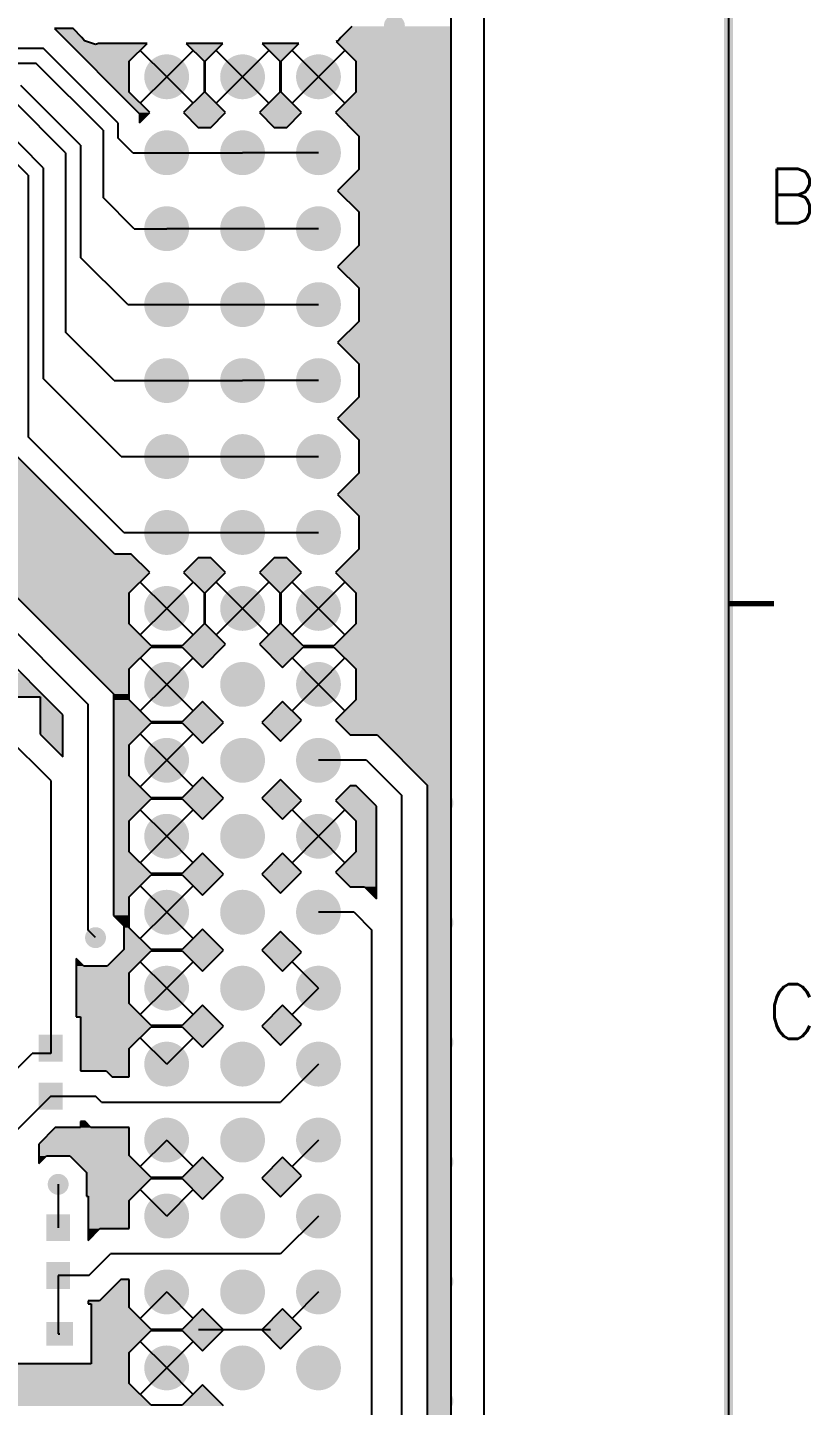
# Model space of a CAD drawing. Extents: x 295 to 953, y 10 to 290.
# Drawn here: x 843.3 to 886.4, y 150.8 to 226.8 of the extents above; entities that cross this region are included whole.
import ezdxf
from ezdxf.enums import TextEntityAlignment as Align

# ---------------------------------------------------------------- set-up
doc = ezdxf.new("R2010")
doc.units = 0
doc.header["$LTSCALE"] = 5
doc.header["$MEASUREMENT"] = 0
doc.layers.get('0').update_dxf_attribs({"linetype": 'CONTINUOUS', "lineweight": 25})
for name, color, linetype in [('16_COMP_GBR', 1, 'CONTINUOUS'), ('문자', 4, 'CONTINUOUS'), ('테두리', 3, 'CONTINUOUS')]:
    doc.layers.add(name, color=color, linetype=linetype)
doc.styles.get("Standard").update_dxf_attribs({"font": 'simplex.shx'})

# ---------------------------------------------------------------- blocks, each defined once
blk = doc.blocks.new('C')
at = {"layer": '테두리'}
blk.add_line((405, 285), (405, 15), dxfattribs=at)
for points, const_width in [([(15, 285), (15, 15), (405, 15), (405, 285), (15, 285)], 0.5), ([(407.5, 195), (405, 195)], 0.3)]:
    blk.add_lwpolyline(points, dxfattribs=dict(at, const_width=const_width))
at = {"layer": '문자'}
for s, p in [('B', (408.5, 217.5)), ('C', (408.5, 172.5))]:
    blk.add_text(s, height=3, dxfattribs=at).set_placement(p, align=Align.MIDDLE)

msp = doc.modelspace()

# ---------------------------------------------------------------- linework, layer by layer
for points, const_width in [([(863.239, 226.9, 1), (863.816, 226.9, 1)], 0.577), ([(850.336, 224.079, 1), (851.573, 224.079, 1)], 1.238), ([(854.527, 224.079, 1), (855.764, 224.079, 1)], 1.238), ([(858.718, 224.079, 1), (859.955, 224.079, 1)], 1.238), ([(864.889, 223.6, 1), (865.466, 223.6, 1)], 0.577), ([(850.336, 219.888, 1), (851.573, 219.888, 1)], 1.238), ([(854.527, 219.888, 1), (855.764, 219.888, 1)], 1.238), ([(858.718, 219.888, 1), (859.955, 219.888, 1)], 1.238), ([(863.239, 220.3, 1), (863.816, 220.3, 1)], 0.577), ([(864.889, 217, 1), (865.466, 217, 1)], 0.577), ([(850.336, 215.697, 1), (851.573, 215.697, 1)], 1.238), ([(854.527, 215.697, 1), (855.764, 215.697, 1)], 1.238), ([(858.718, 215.697, 1), (859.955, 215.697, 1)], 1.238), ([(863.239, 213.7, 1), (863.816, 213.7, 1)], 0.577), ([(850.336, 211.506, 1), (851.573, 211.506, 1)], 1.238), ([(854.527, 211.506, 1), (855.764, 211.506, 1)], 1.238), ([(858.718, 211.506, 1), (859.955, 211.506, 1)], 1.238), ([(864.889, 210.4, 1), (865.466, 210.4, 1)], 0.577), ([(850.336, 207.315, 1), (851.573, 207.315, 1)], 1.238), ([(854.527, 207.315, 1), (855.764, 207.315, 1)], 1.238), ([(858.718, 207.315, 1), (859.955, 207.315, 1)], 1.238), ([(863.239, 207.1, 1), (863.816, 207.1, 1)], 0.577), ([(850.336, 203.124, 1), (851.573, 203.124, 1)], 1.238), ([(854.527, 203.124, 1), (855.764, 203.124, 1)], 1.238), ([(858.718, 203.124, 1), (859.955, 203.124, 1)], 1.238), ([(864.889, 203.8, 1), (865.466, 203.8, 1)], 0.577), ([(863.239, 200.5, 1), (863.816, 200.5, 1)], 0.577), ([(850.336, 198.933, 1), (851.573, 198.933, 1)], 1.238), ([(854.527, 198.933, 1), (855.764, 198.933, 1)], 1.238), ([(858.718, 198.933, 1), (859.955, 198.933, 1)], 1.238), ([(847.564, 197.2, 1), (848.141, 197.2, 1)], 0.577), ([(864.889, 197.2, 1), (865.466, 197.2, 1)], 0.577), ([(843.851, 195.55, 1), (844.429, 195.55, 1)], 0.577), ([(850.336, 194.742, 1), (851.573, 194.742, 1)], 1.238), ([(854.527, 194.742, 1), (855.764, 194.742, 1)], 1.238), ([(858.718, 194.742, 1), (859.955, 194.742, 1)], 1.238), ([(863.239, 193.9, 1), (863.816, 193.9, 1)], 0.577), ([(850.336, 190.551, 1), (851.573, 190.551, 1)], 1.238), ([(854.527, 190.551, 1), (855.764, 190.551, 1)], 1.238), ([(858.718, 190.551, 1), (859.955, 190.551, 1)], 1.238), ([(864.889, 190.6, 1), (865.466, 190.6, 1)], 0.577), ([(850.336, 186.36, 1), (851.573, 186.36, 1)], 1.238), ([(854.527, 186.36, 1), (855.764, 186.36, 1)], 1.238), ([(858.718, 186.36, 1), (859.955, 186.36, 1)], 1.238), ([(865.92, 184, 1), (866.498, 184, 1)], 0.577), ([(850.336, 182.169, 1), (851.573, 182.169, 1)], 1.238), ([(854.527, 182.169, 1), (855.764, 182.169, 1)], 1.238), ([(858.718, 182.169, 1), (859.955, 182.169, 1)], 1.238), ([(850.336, 177.978, 1), (851.573, 177.978, 1)], 1.238), ([(854.527, 177.978, 1), (855.764, 177.978, 1)], 1.238), ([(858.718, 177.978, 1), (859.955, 177.978, 1)], 1.238), ([(865.92, 177.4, 1), (866.498, 177.4, 1)], 0.577), ([(846.739, 176.575, 1), (847.316, 176.575, 1)], 0.577), ([(850.336, 173.787, 1), (851.573, 173.787, 1)], 1.238), ([(854.527, 173.787, 1), (855.764, 173.787, 1)], 1.238), ([(858.718, 173.787, 1), (859.955, 173.787, 1)], 1.238), ([(865.92, 170.8, 1), (866.498, 170.8, 1)], 0.577), ([(850.336, 169.596, 1), (851.573, 169.596, 1)], 1.238), ([(854.527, 169.596, 1), (855.764, 169.596, 1)], 1.238), ([(858.718, 169.596, 1), (859.955, 169.596, 1)], 1.238), ([(850.336, 165.405, 1), (851.573, 165.405, 1)], 1.238), ([(854.527, 165.405, 1), (855.764, 165.405, 1)], 1.238), ([(858.718, 165.405, 1), (859.955, 165.405, 1)], 1.238), ([(865.92, 164.2, 1), (866.498, 164.2, 1)], 0.577), ([(844.676, 162.963, 1), (845.254, 162.963, 1)], 0.577), ([(850.336, 161.214, 1), (851.573, 161.214, 1)], 1.238), ([(854.527, 161.214, 1), (855.764, 161.214, 1)], 1.238), ([(858.718, 161.214, 1), (859.955, 161.214, 1)], 1.238), ([(850.336, 157.023, 1), (851.573, 157.023, 1)], 1.238), ([(854.527, 157.023, 1), (855.764, 157.023, 1)], 1.238), ([(858.718, 157.023, 1), (859.955, 157.023, 1)], 1.238), ([(865.92, 157.6, 1), (866.498, 157.6, 1)], 0.577), ([(850.336, 152.832, 1), (851.573, 152.832, 1)], 1.238), ([(854.527, 152.832, 1), (855.764, 152.832, 1)], 1.238), ([(858.718, 152.832, 1), (859.955, 152.832, 1)], 1.238), ([(865.92, 151, 1), (866.498, 151, 1)], 0.577)]:
    msp.add_lwpolyline(points, format="xyb", close=True, dxfattribs=dict(const_width=const_width))
for points in [[(845.213, 171.213), (845.213, 169.728), (843.893, 171.213), (843.893, 169.728)], [(845.213, 168.573), (845.213, 167.088), (843.893, 168.573), (843.893, 167.088)], [(845.625, 161.313), (845.625, 159.828), (844.305, 161.313), (844.305, 159.828)], [(845.625, 158.673), (845.625, 157.188), (844.305, 158.673), (844.305, 157.188)], [(845.79, 155.373), (845.79, 154.053), (844.305, 155.373), (844.305, 154.053)]]:
    msp.add_solid(points)
at = {"layer": '16_COMP_GBR', "color": 7}
for p, q in [((868.478, 88.3), (868.478, 246.7)), ((866.663, 111.055), (866.663, 230.537)), ((845.792, 226.735), (844.759, 226.735)), ((844.759, 226.735), (849.461, 222.033)), ((846.274, 226.255), (845.792, 226.735)), ((861.173, 226.857), (860.569, 226.255)), ((846.415, 226.058), (846.274, 226.255)), ((847.028, 225.859), (846.415, 226.058)), ((847.184, 225.91), (847.028, 225.859)), ((849.869, 225.91), (847.184, 225.91)), ((848.892, 224.933), (849.869, 225.91)), ((852.04, 225.91), (853.017, 224.933)), ((854.06, 225.91), (852.04, 225.91)), ((853.083, 224.933), (854.06, 225.91)), ((856.231, 225.91), (857.208, 224.933)), ((858.251, 225.91), (856.231, 225.91)), ((857.274, 224.933), (858.251, 225.91)), ((860.427, 226.058), (860.312, 226.021)), ((860.312, 226.021), (861.399, 224.933)), ((860.569, 226.255), (860.427, 226.058)), ((826.815, 225.663), (844.14, 225.663)), ((848.265, 221.538), (844.14, 225.663)), ((850.955, 224.079), (849.496, 225.537)), ((850.955, 224.079), (849.496, 225.537)), ((850.955, 224.079), (852.413, 225.537)), ((850.955, 224.079), (852.413, 225.537)), ((855.146, 224.079), (853.687, 225.537)), ((855.146, 224.079), (853.687, 225.537)), ((855.146, 224.079), (856.604, 225.537)), ((855.146, 224.079), (856.604, 225.537)), ((859.337, 224.079), (857.878, 225.537)), ((859.337, 224.079), (857.878, 225.537)), ((859.337, 224.079), (860.795, 225.537)), ((859.337, 224.079), (860.795, 225.537)), ((825.99, 224.838), (843.728, 224.838)), ((847.44, 221.125), (843.728, 224.838)), ((848.892, 223.224), (848.892, 224.933)), ((853.017, 224.933), (853.017, 223.224)), ((853.083, 223.224), (853.083, 224.933)), ((857.208, 224.933), (857.208, 223.224)), ((857.274, 223.224), (857.274, 224.933)), ((861.399, 224.933), (861.399, 223.224)), ((846.203, 220.3), (842.903, 223.6)), ((850.955, 224.079), (849.496, 222.62)), ((850.955, 224.079), (849.496, 222.62)), ((850.955, 224.079), (852.413, 222.62)), ((850.955, 224.079), (852.413, 222.62)), ((855.146, 224.079), (853.687, 222.62)), ((855.146, 224.079), (853.687, 222.62)), ((855.146, 224.079), (856.604, 222.62)), ((855.146, 224.079), (856.604, 222.62)), ((859.337, 224.079), (857.878, 222.62)), ((859.337, 224.079), (857.878, 222.62)), ((859.337, 224.079), (860.795, 222.62)), ((859.337, 224.079), (860.795, 222.62)), ((850.017, 222.1), (848.892, 223.224)), ((853.017, 223.224), (851.893, 222.1)), ((854.208, 222.1), (853.083, 223.224)), ((857.208, 223.224), (856.084, 222.1)), ((858.399, 222.1), (857.274, 223.224)), ((861.399, 223.224), (860.275, 222.1)), ((845.378, 219.888), (842.49, 222.775)), ((849.461, 221.544), (850.017, 222.1)), ((849.461, 222.033), (849.461, 221.544)), ((851.893, 222.1), (852.702, 221.29)), ((853.398, 221.29), (854.208, 222.1)), ((856.084, 222.1), (856.893, 221.29)), ((857.589, 221.29), (858.399, 222.1)), ((860.275, 222.1), (861.564, 220.81)), ((844.14, 219.063), (841.665, 221.538)), ((848.265, 221.538), (848.265, 220.713)), ((852.702, 221.29), (853.398, 221.29)), ((856.893, 221.29), (857.589, 221.29)), ((843.315, 218.65), (841.253, 220.713)), ((847.44, 221.125), (847.44, 217.413)), ((849.09, 219.888), (848.265, 220.713)), ((861.564, 220.81), (861.564, 218.965)), ((845.378, 219.888), (845.378, 209.988)), ((846.203, 220.3), (846.203, 214.113)), ((849.09, 219.888), (850.955, 219.888)), ((850.955, 219.888), (855.146, 219.888)), ((859.337, 219.888), (855.146, 219.888)), ((844.14, 219.063), (844.14, 207.43)), ((843.315, 218.65), (843.315, 204.213)), ((861.564, 218.965), (860.391, 217.792)), ((860.391, 217.792), (861.564, 216.619)), ((849.156, 215.697), (847.44, 217.413)), ((861.564, 216.619), (861.564, 214.774)), ((849.156, 215.697), (850.955, 215.697)), ((855.146, 215.697), (850.955, 215.697)), ((859.337, 215.697), (855.146, 215.697)), ((861.564, 214.774), (860.391, 213.601)), ((848.81, 211.506), (846.203, 214.113)), ((860.391, 213.601), (861.564, 212.428)), ((861.564, 212.428), (861.564, 210.583)), ((848.81, 211.506), (850.955, 211.506)), ((850.955, 211.506), (855.146, 211.506)), ((855.146, 211.506), (859.337, 211.506)), ((848.051, 207.315), (845.378, 209.988)), ((861.564, 210.583), (860.391, 209.41)), ((860.391, 209.41), (861.564, 208.237)), ((861.564, 208.237), (861.564, 206.392)), ((848.447, 203.124), (844.14, 207.43)), ((848.051, 207.315), (850.955, 207.315)), ((850.955, 207.315), (855.146, 207.315)), ((859.337, 207.315), (855.146, 207.315)), ((861.564, 206.392), (860.391, 205.219)), ((860.391, 205.219), (861.564, 204.046)), ((848.595, 198.933), (843.315, 204.213)), ((861.564, 204.046), (861.564, 202.201)), ((848.1, 197.736), (842.119, 203.717)), ((848.447, 203.124), (850.955, 203.124)), ((850.955, 203.124), (855.146, 203.124)), ((855.146, 203.124), (859.337, 203.124)), ((861.564, 202.201), (860.391, 201.028)), ((860.391, 201.028), (861.564, 199.855)), ((861.564, 199.855), (861.564, 198.01)), ((837.54, 198.52), (846.615, 189.445)), ((848.595, 198.933), (850.955, 198.933)), ((850.955, 198.933), (855.146, 198.933)), ((855.146, 198.933), (859.337, 198.933)), ((839.685, 198.358), (848.018, 190.026)), ((849.001, 197.736), (848.1, 197.736)), ((850.017, 196.72), (849.001, 197.736)), ((861.564, 198.01), (860.275, 196.72)), ((852.702, 197.53), (851.893, 196.72)), ((853.398, 197.53), (852.702, 197.53)), ((854.208, 196.72), (853.398, 197.53)), ((856.893, 197.53), (856.084, 196.72)), ((857.589, 197.53), (856.893, 197.53)), ((858.399, 196.72), (857.589, 197.53)), ((848.892, 195.596), (850.017, 196.72)), ((850.955, 194.742), (849.496, 196.2)), ((850.955, 194.742), (852.413, 196.2)), ((851.893, 196.72), (853.017, 195.596)), ((853.083, 195.596), (854.208, 196.72)), ((855.146, 194.742), (853.687, 196.2)), ((855.146, 194.742), (853.687, 196.2)), ((855.146, 194.742), (856.604, 196.2)), ((855.146, 194.742), (856.604, 196.2)), ((856.084, 196.72), (857.208, 195.596)), ((857.274, 195.596), (858.399, 196.72)), ((859.337, 194.742), (857.878, 196.2)), ((859.337, 194.742), (860.795, 196.2)), ((860.275, 196.72), (861.399, 195.596)), ((845.213, 188.864), (837.949, 196.128)), ((848.892, 193.887), (848.892, 195.596)), ((853.017, 195.596), (853.017, 193.887)), ((853.083, 193.887), (853.083, 195.596)), ((857.208, 195.596), (857.208, 193.887)), ((857.274, 193.887), (857.274, 195.596)), ((861.399, 195.596), (861.399, 193.887)), ((850.955, 194.742), (849.496, 193.283)), ((850.955, 194.742), (852.413, 193.283)), ((855.146, 194.742), (853.687, 193.283)), ((855.146, 194.742), (853.687, 193.283)), ((855.146, 194.742), (856.604, 193.283)), ((855.146, 194.742), (856.604, 193.283)), ((859.337, 194.742), (857.878, 193.283)), ((859.337, 194.742), (860.795, 193.283)), ((850.1, 192.679), (848.892, 193.887)), ((853.017, 193.887), (851.809, 192.679)), ((854.208, 192.763), (853.083, 193.887)), ((857.208, 193.887), (856.084, 192.763)), ((858.482, 192.679), (857.274, 193.887)), ((861.399, 193.887), (860.191, 192.679)), ((848.892, 191.405), (850.1, 192.613)), ((851.809, 192.679), (850.1, 192.679)), ((850.1, 192.613), (851.809, 192.613)), ((851.809, 192.613), (852.933, 191.489)), ((852.933, 191.489), (854.208, 192.763)), ((856.084, 192.763), (857.358, 191.489)), ((857.358, 191.489), (858.482, 192.613)), ((860.191, 192.679), (858.482, 192.679)), ((858.482, 192.613), (860.191, 192.613)), ((860.191, 192.613), (861.399, 191.405)), ((850.955, 190.551), (849.496, 192.009)), ((850.955, 190.551), (852.413, 192.009)), ((859.337, 190.551), (857.878, 192.009)), ((859.337, 190.551), (857.878, 192.009)), ((859.337, 190.551), (860.795, 192.009)), ((859.337, 190.551), (860.795, 192.009)), ((848.892, 189.696), (848.892, 191.405)), ((861.399, 191.405), (861.399, 189.696)), ((850.955, 190.551), (849.496, 189.092)), ((850.955, 190.551), (852.413, 189.092)), ((859.337, 190.551), (857.878, 189.092)), ((859.337, 190.551), (857.878, 189.092)), ((859.337, 190.551), (860.795, 189.092)), ((859.337, 190.551), (860.795, 189.092)), ((836.636, 189.858), (843.975, 189.858)), ((843.975, 189.858), (843.975, 187.798)), ((846.615, 176.988), (846.615, 189.445)), ((848.018, 190.026), (848.018, 177.803)), ((850.1, 188.488), (848.892, 189.696)), ((852.933, 189.613), (851.809, 188.488)), ((854.091, 188.455), (852.933, 189.613)), ((857.358, 189.613), (856.2, 188.455)), ((858.399, 188.572), (857.358, 189.613)), ((861.399, 189.696), (860.275, 188.572)), ((845.213, 186.561), (845.213, 188.864)), ((857.241, 187.414), (858.399, 188.572)), ((860.275, 188.572), (861.084, 187.762)), ((848.892, 187.214), (850.1, 188.422)), ((850.955, 186.36), (849.496, 187.818)), ((851.809, 188.488), (850.1, 188.488)), ((850.1, 188.422), (851.809, 188.422)), ((850.955, 186.36), (852.413, 187.818)), ((851.809, 188.422), (852.933, 187.298)), ((852.933, 187.298), (854.091, 188.455)), ((856.2, 188.455), (857.241, 187.414)), ((844.553, 185.238), (842.078, 187.713)), ((843.975, 187.798), (845.213, 186.561)), ((848.892, 185.505), (848.892, 187.214)), ((861.084, 187.762), (862.574, 187.762)), ((862.574, 187.762), (865.343, 184.993)), ((850.955, 186.36), (849.496, 184.901)), ((850.955, 186.36), (852.413, 184.901)), ((861.993, 186.36), (859.337, 186.36)), ((861.993, 186.36), (863.94, 184.413)), ((844.553, 185.238), (844.553, 170.47)), ((850.1, 184.297), (848.892, 185.505)), ((852.933, 185.422), (851.809, 184.297)), ((854.091, 184.264), (852.933, 185.422)), ((857.241, 185.305), (856.2, 184.264)), ((858.399, 184.147), (857.241, 185.305)), ((861.084, 184.957), (860.275, 184.147)), ((861.412, 184.957), (861.084, 184.957)), ((862.538, 183.832), (861.412, 184.957)), ((865.343, 184.993), (865.343, 139.694)), ((848.892, 183.023), (850.1, 184.231)), ((851.809, 184.297), (850.1, 184.297)), ((850.1, 184.231), (851.809, 184.231)), ((851.809, 184.231), (852.933, 183.107)), ((852.933, 183.107), (854.091, 184.264)), ((856.2, 184.264), (857.358, 183.107)), ((857.358, 183.107), (858.399, 184.147)), ((860.275, 184.147), (861.399, 183.023)), ((863.94, 140.275), (863.94, 184.413)), ((850.955, 182.169), (849.496, 183.627)), ((850.955, 182.169), (852.413, 183.627)), ((859.337, 182.169), (857.878, 183.627)), ((859.337, 182.169), (857.878, 183.627)), ((859.337, 182.169), (857.878, 183.627)), ((859.337, 182.169), (860.795, 183.627)), ((859.337, 182.169), (860.795, 183.627)), ((859.337, 182.169), (860.795, 183.627)), ((862.538, 178.723), (862.538, 183.832)), ((848.892, 181.314), (848.892, 183.023)), ((861.399, 183.023), (861.399, 181.314)), ((850.955, 182.169), (849.496, 180.71)), ((850.955, 182.169), (852.413, 180.71)), ((859.337, 182.169), (857.878, 180.71)), ((859.337, 182.169), (857.878, 180.71)), ((859.337, 182.169), (857.878, 180.71)), ((859.337, 182.169), (860.795, 180.71)), ((859.337, 182.169), (860.795, 180.71)), ((859.337, 182.169), (860.795, 180.71)), ((850.1, 180.106), (848.892, 181.314)), ((852.933, 181.231), (851.809, 180.106)), ((854.091, 180.073), (852.933, 181.231)), ((857.358, 181.231), (856.2, 180.073)), ((858.399, 180.19), (857.358, 181.231)), ((861.399, 181.314), (860.275, 180.19)), ((848.892, 178.832), (850.1, 180.04)), ((851.809, 180.106), (850.1, 180.106)), ((850.1, 180.04), (851.809, 180.04)), ((851.809, 180.04), (852.933, 178.916)), ((852.933, 178.916), (854.091, 180.073)), ((856.2, 180.073), (857.241, 179.032)), ((857.241, 179.032), (858.399, 180.19)), ((860.275, 180.19), (861.084, 179.38)), ((848.892, 177.123), (848.892, 178.832)), ((850.955, 177.978), (849.496, 179.436)), ((850.955, 177.978), (852.413, 179.436)), ((861.084, 179.38), (861.881, 179.38)), ((861.881, 179.38), (862.538, 178.723)), ((850.955, 177.978), (849.496, 176.519)), ((850.955, 177.978), (852.413, 176.519)), ((861.3, 177.978), (859.337, 177.978)), ((861.3, 177.978), (862.29, 176.988)), ((848.018, 177.803), (848.595, 177.225)), ((848.595, 177.225), (848.595, 175.927)), ((847.028, 176.575), (846.615, 176.988)), ((850.1, 175.915), (848.892, 177.123)), ((852.933, 177.04), (851.809, 175.915)), ((854.091, 175.882), (852.933, 177.04)), ((857.241, 176.923), (856.2, 175.882)), ((858.399, 175.765), (857.241, 176.923)), ((862.29, 143.163), (862.29, 176.988)), ((848.595, 175.927), (847.678, 175.008)), ((848.892, 174.641), (850.1, 175.849)), ((851.809, 175.915), (850.1, 175.915)), ((850.1, 175.849), (851.809, 175.849)), ((851.809, 175.849), (852.933, 174.725)), ((852.933, 174.725), (854.091, 175.882)), ((856.2, 175.882), (857.358, 174.725)), ((857.358, 174.725), (858.399, 175.765)), ((845.955, 175.43), (845.955, 172.203)), ((846.379, 175.008), (845.955, 175.43)), ((847.678, 175.008), (846.379, 175.008)), ((850.955, 173.787), (849.496, 175.245)), ((850.955, 173.787), (852.413, 175.245)), ((859.337, 173.787), (857.878, 175.245)), ((859.337, 173.787), (857.878, 175.245)), ((848.892, 172.932), (848.892, 174.641)), ((850.955, 173.787), (849.496, 172.328)), ((850.955, 173.787), (852.413, 172.328)), ((859.337, 173.787), (857.878, 172.328)), ((859.337, 173.787), (857.878, 172.328)), ((850.1, 171.724), (848.892, 172.932)), ((852.933, 172.849), (851.809, 171.724)), ((854.091, 171.691), (852.933, 172.849)), ((857.358, 172.849), (856.2, 171.691)), ((858.399, 171.808), (857.358, 172.849)), ((845.955, 172.203), (846.203, 172.203)), ((846.203, 172.203), (846.203, 169.233)), ((848.892, 170.45), (850.1, 171.658)), ((851.809, 171.724), (850.1, 171.724)), ((850.1, 171.658), (851.809, 171.658)), ((851.809, 171.658), (852.933, 170.534)), ((852.933, 170.534), (854.091, 171.691)), ((856.2, 171.691), (857.241, 170.65)), ((857.241, 170.65), (858.399, 171.808)), ((844.553, 170.47), (844.553, 170.181)), ((848.892, 168.903), (848.892, 170.45)), ((850.955, 169.596), (849.496, 171.054)), ((850.955, 169.596), (852.413, 171.054)), ((841.665, 168.325), (843.521, 170.181)), ((844.553, 170.181), (843.521, 170.181)), ((859.337, 169.596), (857.241, 167.5)), ((846.203, 169.233), (847.608, 169.233)), ((847.608, 169.233), (847.938, 168.903)), ((847.938, 168.903), (848.892, 168.903)), ((844.553, 167.83), (842.49, 165.768)), ((844.553, 167.83), (847.028, 167.83)), ((847.358, 167.5), (847.028, 167.83)), ((847.358, 167.5), (857.241, 167.5)), ((844.803, 166.098), (843.893, 165.187)), ((846.203, 166.098), (844.803, 166.098)), ((846.203, 166.427), (846.203, 166.098)), ((846.447, 166.427), (846.203, 166.427)), ((846.777, 166.098), (846.447, 166.427)), ((848.892, 166.098), (846.777, 166.098)), ((848.892, 164.55), (848.892, 166.098)), ((843.893, 165.187), (843.893, 164.108)), ((850.955, 165.405), (849.496, 163.946)), ((850.955, 165.405), (852.413, 163.946)), ((859.337, 165.405), (857.878, 163.946)), ((843.893, 164.108), (844.317, 164.53)), ((844.317, 164.53), (845.615, 164.53)), ((845.615, 164.53), (846.533, 163.613)), ((850.1, 163.342), (848.892, 164.55)), ((852.933, 164.467), (851.809, 163.342)), ((854.091, 163.309), (852.933, 164.467)), ((857.358, 164.467), (856.2, 163.309)), ((858.399, 163.426), (857.358, 164.467)), ((846.533, 163.613), (846.533, 162.314)), ((844.965, 162.963), (844.965, 160.57)), ((848.892, 162.068), (850.1, 163.276)), ((851.809, 163.342), (850.1, 163.342)), ((850.1, 163.276), (851.809, 163.276)), ((851.809, 163.276), (852.933, 162.152)), ((852.933, 162.152), (854.091, 163.309)), ((856.2, 163.309), (857.241, 162.268)), ((857.241, 162.268), (858.399, 163.426)), ((846.533, 162.314), (846.523, 162.303)), ((846.523, 162.303), (846.615, 162.303)), ((846.615, 162.303), (846.615, 159.864)), ((848.892, 160.52), (848.892, 162.068)), ((850.955, 161.214), (849.496, 162.672)), ((850.955, 161.214), (852.413, 162.672)), ((859.337, 161.214), (857.241, 159.118)), ((846.615, 159.864), (847.272, 160.52)), ((847.272, 160.52), (848.892, 160.52)), ((846.665, 157.93), (847.853, 159.118)), ((857.241, 159.118), (847.853, 159.118)), ((846.665, 157.93), (844.965, 157.93)), ((844.965, 157.93), (844.965, 154.713)), ((848.433, 157.716), (847.245, 156.528)), ((848.892, 157.716), (848.433, 157.716)), ((848.892, 156.168), (848.892, 157.716)), ((850.955, 157.023), (849.496, 155.564)), ((850.955, 157.023), (852.413, 155.564)), ((859.337, 157.023), (857.878, 155.564)), ((846.615, 156.528), (846.615, 156.363)), ((847.245, 156.528), (846.615, 156.528)), ((846.615, 156.363), (846.78, 156.363)), ((846.78, 156.363), (846.78, 153.063)), ((850.1, 154.96), (848.892, 156.168)), ((852.933, 156.085), (851.809, 154.96)), ((854.091, 154.927), (852.933, 156.085)), ((857.358, 156.085), (856.2, 154.927)), ((858.399, 155.044), (857.358, 156.085)), ((844.965, 154.713), (845.048, 154.713)), ((848.892, 153.686), (850.1, 154.894)), ((851.809, 154.96), (850.1, 154.96)), ((850.1, 154.894), (851.809, 154.894)), ((851.809, 154.894), (852.933, 153.77)), ((852.72, 154.96), (856.68, 154.96)), ((852.933, 153.77), (854.091, 154.927)), ((856.2, 154.927), (857.241, 153.886)), ((857.241, 153.886), (858.399, 155.044)), ((848.892, 151.977), (848.892, 153.686)), ((850.955, 152.832), (849.496, 154.29)), ((850.955, 152.832), (852.413, 154.29)), ((846.78, 153.063), (842.741, 153.063)), ((850.955, 152.832), (849.496, 151.373)), ((850.955, 152.832), (852.413, 151.373)), ((850.1, 150.769), (848.892, 151.977)), ((852.933, 151.894), (851.809, 150.769)), ((854.091, 150.736), (852.933, 151.894)), ((851.809, 150.769), (850.1, 150.769))]:
    msp.add_line(p, q, dxfattribs=at)
for points in [[(845.239, 226.255), (844.759, 226.735), (846.274, 226.255), (845.792, 226.735)], [(860.569, 226.255), (861.173, 226.857), (866.663, 226.255), (866.663, 226.857)], [(845.435, 226.058), (845.239, 226.255), (846.415, 226.058), (846.274, 226.255)], [(845.635, 225.859), (845.435, 226.058), (847.028, 225.859), (846.415, 226.058)], [(846.561, 224.933), (845.635, 225.859), (848.892, 224.933), (849.818, 225.859)], [(847.028, 225.859), (847.184, 225.91), (849.818, 225.859), (849.869, 225.91)], [(847.184, 225.91), (847.184, 225.91), (849.869, 225.91), (847.184, 225.91)], [(853.017, 224.933), (852.04, 225.91), (853.083, 224.933), (854.06, 225.91)], [(852.04, 225.91), (852.04, 225.91), (854.06, 225.91), (852.04, 225.91)], [(857.208, 224.933), (856.231, 225.91), (857.274, 224.933), (858.251, 225.91)], [(856.231, 225.91), (856.231, 225.91), (858.251, 225.91), (856.231, 225.91)], [(860.312, 226.021), (860.427, 226.058), (866.663, 226.021), (866.663, 226.058)], [(861.399, 224.933), (860.312, 226.021), (866.663, 224.933), (866.663, 226.021)], [(860.427, 226.058), (860.569, 226.255), (866.663, 226.058), (866.663, 226.255)], [(848.27, 223.224), (846.561, 224.933), (848.892, 223.224), (848.892, 224.933)], [(853.017, 223.224), (853.017, 224.933), (853.083, 223.224), (853.083, 224.933)], [(857.208, 223.224), (857.208, 224.933), (857.274, 223.224), (857.274, 224.933)], [(861.399, 223.224), (861.399, 224.933), (866.663, 223.224), (866.663, 224.933)], [(849.394, 222.1), (848.27, 223.224), (850.017, 222.1), (848.892, 223.224)], [(851.893, 222.1), (853.017, 223.224), (854.208, 222.1), (853.083, 223.224)], [(856.084, 222.1), (857.208, 223.224), (858.399, 222.1), (857.274, 223.224)], [(860.275, 222.1), (861.399, 223.224), (866.663, 222.1), (866.663, 223.224)], [(849.461, 222.033), (849.394, 222.1), (849.95, 222.033), (850.017, 222.1)], [(849.461, 221.544), (849.461, 222.033), (849.461, 221.544), (849.95, 222.033)], [(852.702, 221.29), (851.893, 222.1), (853.398, 221.29), (854.208, 222.1)], [(856.893, 221.29), (856.084, 222.1), (857.589, 221.29), (858.399, 222.1)], [(861.564, 220.81), (860.275, 222.1), (866.663, 220.81), (866.663, 222.1)], [(861.564, 218.965), (861.564, 220.81), (866.663, 218.965), (866.663, 220.81)], [(860.391, 217.792), (861.564, 218.965), (866.663, 217.792), (866.663, 218.965)], [(861.564, 216.619), (860.391, 217.792), (866.663, 216.619), (866.663, 217.792)], [(861.564, 214.774), (861.564, 216.619), (866.663, 214.774), (866.663, 216.619)], [(860.391, 213.601), (861.564, 214.774), (866.663, 213.601), (866.663, 214.774)], [(861.564, 212.428), (860.391, 213.601), (866.663, 212.428), (866.663, 213.601)], [(861.564, 210.583), (861.564, 212.428), (866.663, 210.583), (866.663, 212.428)], [(860.391, 209.41), (861.564, 210.583), (866.663, 209.41), (866.663, 210.583)], [(861.564, 208.237), (860.391, 209.41), (866.663, 208.237), (866.663, 209.41)], [(861.564, 206.392), (861.564, 208.237), (866.663, 206.392), (866.663, 208.237)], [(860.391, 205.219), (861.564, 206.392), (866.663, 205.219), (866.663, 206.392)], [(861.564, 204.046), (860.391, 205.219), (866.663, 204.046), (866.663, 205.219)], [(861.564, 202.201), (861.564, 204.046), (866.663, 202.201), (866.663, 204.046)], [(839.685, 198.358), (839.685, 203.717), (847.478, 198.358), (842.119, 203.717)], [(860.391, 201.028), (861.564, 202.201), (866.663, 201.028), (866.663, 202.201)], [(861.564, 199.855), (860.391, 201.028), (866.663, 199.855), (866.663, 201.028)], [(861.564, 198.01), (861.564, 199.855), (866.663, 198.01), (866.663, 199.855)], [(840.307, 197.736), (839.685, 198.358), (848.1, 197.736), (847.478, 198.358)], [(841.324, 196.72), (840.307, 197.736), (850.017, 196.72), (849.001, 197.736)], [(840.307, 197.736), (840.307, 197.736), (849.001, 197.736), (848.1, 197.736)], [(860.275, 196.72), (861.564, 198.01), (866.663, 196.72), (866.663, 198.01)], [(851.893, 196.72), (852.702, 197.53), (854.208, 196.72), (853.398, 197.53)], [(852.702, 197.53), (852.702, 197.53), (853.398, 197.53), (852.702, 197.53)], [(856.084, 196.72), (856.893, 197.53), (858.399, 196.72), (857.589, 197.53)], [(856.893, 197.53), (856.893, 197.53), (857.589, 197.53), (856.893, 197.53)], [(842.447, 195.596), (841.324, 196.72), (848.892, 195.596), (850.017, 196.72)], [(853.017, 195.596), (851.893, 196.72), (853.083, 195.596), (854.208, 196.72)], [(857.208, 195.596), (856.084, 196.72), (857.274, 195.596), (858.399, 196.72)], [(861.399, 195.596), (860.275, 196.72), (866.663, 195.596), (866.663, 196.72)], [(844.157, 193.887), (842.447, 195.596), (848.892, 193.887), (848.892, 195.596)], [(853.017, 193.887), (853.017, 195.596), (853.083, 193.887), (853.083, 195.596)], [(857.208, 193.887), (857.208, 195.596), (857.274, 193.887), (857.274, 195.596)], [(861.399, 193.887), (861.399, 195.596), (866.663, 193.887), (866.663, 195.596)], [(845.364, 192.679), (844.157, 193.887), (850.1, 192.679), (848.892, 193.887)], [(851.893, 192.763), (853.017, 193.887), (854.208, 192.763), (853.083, 193.887)], [(856.084, 192.763), (857.208, 193.887), (858.398, 192.763), (857.274, 193.887)], [(860.191, 192.679), (861.399, 193.887), (866.663, 192.679), (866.663, 193.887)], [(845.43, 192.613), (845.364, 192.679), (854.058, 192.613), (854.124, 192.679)], [(846.638, 191.405), (845.43, 192.613), (848.892, 191.405), (850.1, 192.613)], [(845.43, 192.613), (845.43, 192.613), (850.1, 192.613), (851.809, 192.613)], [(851.809, 192.679), (851.893, 192.763), (854.124, 192.679), (854.208, 192.763)], [(852.933, 191.489), (851.809, 192.613), (852.933, 191.489), (854.058, 192.613)], [(856.169, 192.679), (856.084, 192.763), (858.482, 192.679), (858.398, 192.763)], [(856.235, 192.613), (856.169, 192.679), (866.663, 192.613), (866.663, 192.679)], [(857.358, 191.489), (856.235, 192.613), (857.358, 191.489), (858.482, 192.613)], [(856.235, 192.613), (856.235, 192.613), (858.482, 192.613), (860.191, 192.613)], [(861.399, 191.405), (860.191, 192.613), (866.663, 191.405), (866.663, 192.613)], [(836.636, 189.858), (835.316, 191.178), (844.219, 189.858), (842.899, 191.178)], [(848.018, 190.026), (846.638, 191.405), (848.892, 190.026), (848.892, 191.405)], [(861.399, 189.696), (861.399, 191.405), (866.663, 189.696), (866.663, 191.405)], [(843.975, 188.864), (843.975, 189.858), (845.213, 188.864), (844.219, 189.858)], [(848.018, 189.696), (848.018, 190.026), (848.892, 189.696), (848.892, 190.026)], [(848.018, 188.488), (848.018, 189.696), (850.1, 188.488), (848.892, 189.696)], [(851.809, 188.488), (852.933, 189.613), (854.058, 188.488), (852.933, 189.613)], [(856.317, 188.572), (857.358, 189.613), (858.399, 188.572), (857.358, 189.613)], [(860.275, 188.572), (861.399, 189.696), (866.663, 188.572), (866.663, 189.696)], [(843.975, 187.798), (843.975, 188.864), (845.213, 187.798), (845.213, 188.864)], [(856.2, 188.455), (856.317, 188.572), (858.282, 188.455), (858.399, 188.572)], [(861.084, 187.762), (860.275, 188.572), (866.663, 187.762), (866.663, 188.572)], [(848.018, 188.455), (848.018, 188.488), (854.091, 188.455), (854.058, 188.488)], [(848.018, 188.422), (848.018, 188.455), (854.058, 188.422), (854.091, 188.455)], [(848.018, 187.214), (848.018, 188.422), (848.892, 187.214), (850.1, 188.422)], [(848.018, 188.422), (848.018, 188.422), (850.1, 188.422), (851.809, 188.422)], [(852.933, 187.298), (851.809, 188.422), (852.933, 187.298), (854.058, 188.422)], [(857.241, 187.414), (856.2, 188.455), (857.241, 187.414), (858.282, 188.455)], [(845.212, 186.561), (843.975, 187.798), (845.212, 186.561), (845.213, 187.798)], [(848.018, 185.505), (848.018, 187.214), (848.892, 185.505), (848.892, 187.214)], [(865.343, 184.993), (862.574, 187.762), (866.663, 184.993), (866.663, 187.762)], [(848.018, 184.297), (848.018, 185.505), (850.1, 184.297), (848.892, 185.505)], [(851.809, 184.297), (852.933, 185.422), (854.058, 184.297), (852.933, 185.422)], [(856.2, 184.264), (857.241, 185.305), (858.282, 184.264), (857.241, 185.305)], [(860.275, 184.147), (861.084, 184.957), (862.222, 184.147), (861.412, 184.957)], [(861.084, 184.957), (861.084, 184.957), (861.412, 184.957), (861.084, 184.957)], [(865.343, 139.694), (865.343, 184.993), (866.663, 139.694), (866.663, 184.993)], [(848.018, 184.264), (848.018, 184.297), (854.091, 184.264), (854.058, 184.297)], [(848.018, 184.231), (848.018, 184.264), (854.058, 184.231), (854.091, 184.264)], [(848.018, 183.023), (848.018, 184.231), (848.892, 183.023), (850.1, 184.231)], [(848.018, 184.231), (848.018, 184.231), (850.1, 184.231), (851.809, 184.231)], [(852.933, 183.107), (851.809, 184.231), (852.933, 183.107), (854.058, 184.231)], [(856.317, 184.147), (856.2, 184.264), (858.399, 184.147), (858.282, 184.264)], [(857.358, 183.107), (856.317, 184.147), (857.358, 183.107), (858.399, 184.147)], [(860.591, 183.832), (860.275, 184.147), (862.538, 183.832), (862.222, 184.147)], [(861.399, 183.023), (860.591, 183.832), (862.538, 183.023), (862.538, 183.832)], [(848.018, 181.314), (848.018, 183.023), (848.892, 181.314), (848.892, 183.023)], [(861.399, 181.314), (861.399, 183.023), (862.538, 181.314), (862.538, 183.023)], [(848.018, 180.106), (848.018, 181.314), (850.1, 180.106), (848.892, 181.314)], [(851.809, 180.106), (852.933, 181.231), (854.058, 180.106), (852.933, 181.231)], [(856.317, 180.19), (857.358, 181.231), (858.399, 180.19), (857.358, 181.231)], [(860.275, 180.19), (861.399, 181.314), (862.537, 180.19), (862.538, 181.314)], [(848.018, 180.073), (848.018, 180.106), (854.091, 180.073), (854.058, 180.106)], [(848.018, 180.04), (848.018, 180.073), (854.058, 180.04), (854.091, 180.073)], [(848.018, 178.832), (848.018, 180.04), (848.892, 178.832), (850.1, 180.04)], [(848.018, 180.04), (848.018, 180.04), (850.1, 180.04), (851.809, 180.04)], [(852.933, 178.916), (851.809, 180.04), (852.933, 178.916), (854.058, 180.04)], [(856.2, 180.073), (856.317, 180.19), (858.282, 180.073), (858.399, 180.19)], [(857.241, 179.032), (856.2, 180.073), (857.241, 179.032), (858.282, 180.073)], [(861.084, 179.38), (860.275, 180.19), (862.537, 179.38), (862.537, 180.19)], [(848.018, 177.803), (848.018, 178.832), (848.892, 177.803), (848.892, 178.832)], [(862.537, 178.723), (861.881, 179.38), (862.537, 178.723), (862.537, 179.38)], [(848.595, 177.225), (848.018, 177.803), (848.892, 177.225), (848.892, 177.803)], [(848.595, 177.123), (848.595, 177.225), (848.892, 177.123), (848.892, 177.225)], [(848.595, 175.927), (848.595, 177.123), (850.088, 175.927), (848.892, 177.123)], [(851.809, 175.915), (852.933, 177.04), (854.058, 175.915), (852.933, 177.04)], [(856.2, 175.882), (857.241, 176.923), (858.282, 175.882), (857.241, 176.923)], [(847.678, 175.008), (848.518, 175.849), (849.258, 175.008), (850.1, 175.849)], [(848.518, 175.849), (848.551, 175.882), (854.058, 175.849), (854.091, 175.882)], [(848.518, 175.849), (848.518, 175.849), (850.1, 175.849), (851.809, 175.849)], [(848.551, 175.882), (848.584, 175.915), (854.091, 175.882), (854.058, 175.915)], [(848.584, 175.915), (848.595, 175.927), (850.1, 175.915), (850.088, 175.927)], [(852.933, 174.725), (851.809, 175.849), (852.933, 174.725), (854.058, 175.849)], [(856.317, 175.765), (856.2, 175.882), (858.399, 175.765), (858.282, 175.882)], [(857.358, 174.725), (856.317, 175.765), (857.358, 174.725), (858.399, 175.765)], [(845.955, 175.008), (845.955, 175.43), (846.379, 175.008), (845.955, 175.43)], [(845.955, 174.641), (845.955, 175.008), (848.892, 174.641), (849.258, 175.008)], [(845.955, 172.932), (845.955, 174.641), (848.892, 172.932), (848.892, 174.641)], [(845.955, 172.203), (845.955, 172.932), (849.621, 172.203), (848.892, 172.932)], [(851.809, 171.724), (852.933, 172.849), (854.058, 171.724), (852.933, 172.849)], [(856.317, 171.808), (857.358, 172.849), (858.399, 171.808), (857.358, 172.849)], [(846.203, 171.724), (846.203, 172.203), (850.1, 171.724), (849.621, 172.203)], [(846.203, 171.691), (846.203, 171.724), (854.091, 171.691), (854.058, 171.724)], [(846.203, 171.658), (846.203, 171.691), (854.058, 171.658), (854.091, 171.691)], [(846.203, 170.45), (846.203, 171.658), (848.892, 170.45), (850.1, 171.658)], [(846.203, 171.658), (846.203, 171.658), (850.1, 171.658), (851.809, 171.658)], [(852.933, 170.534), (851.809, 171.658), (852.933, 170.534), (854.058, 171.658)], [(856.2, 171.691), (856.317, 171.808), (858.282, 171.691), (858.399, 171.808)], [(857.241, 170.65), (856.2, 171.691), (857.241, 170.65), (858.282, 171.691)], [(846.203, 169.233), (846.203, 170.45), (848.892, 169.233), (848.892, 170.45)], [(847.938, 168.903), (847.608, 169.233), (848.892, 168.903), (848.892, 169.233)], [(843.893, 165.187), (844.803, 166.097), (848.892, 165.187), (848.892, 166.097)], [(844.803, 166.097), (844.803, 166.098), (848.892, 166.097), (846.777, 166.098)], [(846.203, 166.427), (846.203, 166.427), (846.447, 166.427), (846.203, 166.427)], [(846.203, 166.098), (846.203, 166.427), (846.777, 166.098), (846.447, 166.427)], [(843.893, 164.55), (843.893, 165.187), (848.892, 164.55), (848.892, 165.187)], [(843.893, 164.53), (843.893, 164.55), (848.912, 164.53), (848.892, 164.55)], [(843.893, 164.108), (843.893, 164.53), (843.893, 164.108), (844.317, 164.53)], [(843.893, 164.53), (843.893, 164.53), (844.317, 164.53), (845.615, 164.53)], [(846.533, 163.613), (845.615, 164.53), (849.829, 163.613), (848.912, 164.53)], [(851.809, 163.342), (852.933, 164.467), (854.058, 163.342), (852.933, 164.467)], [(856.317, 163.426), (857.358, 164.467), (858.399, 163.426), (857.358, 164.467)], [(846.533, 163.342), (846.533, 163.613), (850.1, 163.342), (849.829, 163.613)], [(846.533, 163.309), (846.533, 163.342), (854.091, 163.309), (854.058, 163.342)], [(846.533, 163.276), (846.533, 163.309), (854.058, 163.276), (854.091, 163.309)], [(846.533, 162.314), (846.533, 163.276), (849.138, 162.314), (850.1, 163.276)], [(846.533, 163.276), (846.533, 163.276), (850.1, 163.276), (851.809, 163.276)], [(852.933, 162.152), (851.809, 163.276), (852.933, 162.152), (854.058, 163.276)], [(856.2, 163.309), (856.317, 163.426), (858.282, 163.309), (858.399, 163.426)], [(857.241, 162.268), (856.2, 163.309), (857.241, 162.268), (858.282, 163.309)], [(846.523, 162.303), (846.533, 162.314), (849.126, 162.303), (849.138, 162.314)], [(846.615, 162.068), (846.615, 162.303), (848.892, 162.068), (849.126, 162.303)], [(846.615, 160.52), (846.615, 162.068), (848.892, 160.52), (848.892, 162.068)], [(846.615, 160.52), (846.615, 160.52), (847.272, 160.52), (848.892, 160.52)], [(846.615, 159.864), (846.615, 160.52), (846.615, 159.864), (847.272, 160.52)], [(847.245, 156.528), (848.433, 157.715), (848.892, 156.528), (848.892, 157.715)], [(848.433, 157.715), (848.433, 157.716), (848.892, 157.715), (848.433, 157.716)], [(846.615, 156.363), (846.615, 156.528), (848.892, 156.363), (848.892, 156.528)], [(846.78, 156.168), (846.78, 156.363), (848.892, 156.168), (848.892, 156.363)], [(846.78, 154.96), (846.78, 156.168), (850.1, 154.96), (848.892, 156.168)], [(851.809, 154.96), (852.933, 156.085), (854.058, 154.96), (852.933, 156.085)], [(856.317, 155.044), (857.358, 156.085), (858.399, 155.044), (857.358, 156.085)], [(846.78, 154.927), (846.78, 154.96), (854.091, 154.927), (854.058, 154.96)], [(846.78, 154.894), (846.78, 154.927), (854.058, 154.894), (854.091, 154.927)], [(846.78, 153.686), (846.78, 154.894), (848.892, 153.686), (850.1, 154.894)], [(846.78, 154.894), (846.78, 154.894), (850.1, 154.894), (851.809, 154.894)], [(852.933, 153.77), (851.809, 154.894), (852.933, 153.77), (854.058, 154.894)], [(856.2, 154.927), (856.317, 155.044), (858.282, 154.927), (858.399, 155.044)], [(857.241, 153.886), (856.2, 154.927), (857.241, 153.886), (858.282, 154.927)], [(846.78, 153.063), (846.78, 153.686), (848.892, 153.063), (848.892, 153.686)], [(841.655, 151.977), (842.741, 153.063), (848.892, 151.977), (848.892, 153.063)], [(841.005, 151.327), (841.655, 151.977), (849.542, 151.327), (848.892, 151.977)], [(841.005, 150.769), (841.005, 151.327), (850.1, 150.769), (849.542, 151.327)], [(851.809, 150.769), (852.933, 151.894), (854.058, 150.769), (852.933, 151.894)], [(841.005, 150.736), (841.005, 150.769), (854.091, 150.736), (854.058, 150.769)]]:
    msp.add_solid(points, dxfattribs=at)

# ---------------------------------------------------------------- block references
msp.add_blockref('C', (476.978, 0))

doc.saveas('drawing.dxf')
